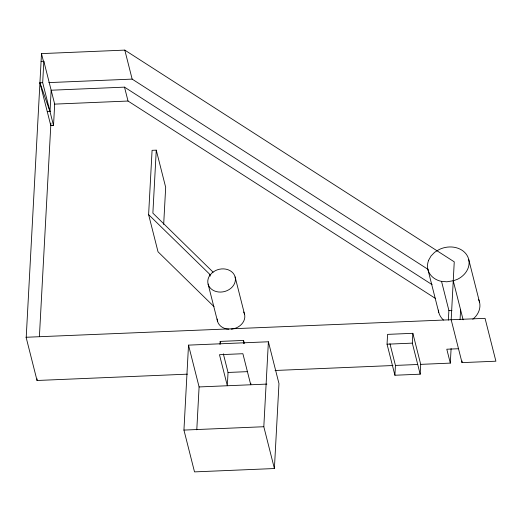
<?xml version="1.0" encoding="UTF-8"?>
<svg xmlns="http://www.w3.org/2000/svg" width="522" height="522" viewBox="0 0 522 522"><rect width="100%" height="100%" fill="white"/><g stroke="black" fill="none" stroke-linecap="round" stroke-linejoin="round"><path stroke-width="0.78" d="M26.198 337.649L41.499 53.675M50.778 125.528L53.525 125.502L42.687 82.672L43.835 61.283L41.081 61.4M42.687 82.672L39.933 82.783L47.261 111.63L50.008 111.604L51.163 90.221L124.51 87.141L432.099 284.653M187.405 374.163L37.036 380.486L37.121 378.861M39.398 336.638L50.908 123.107M43.835 61.283L54.679 104.119L53.525 125.502L50.758 125.45L47.261 111.63M214.007 306.649L158.022 251.793L148.613 214.627L152.078 150.323L156.267 150.147L165.676 187.313L163.673 224.46M156.267 150.147L152.874 213.139L213.093 272.145M183.94 430.082L188.52 345.127L268.393 341.773L278.97 383.579L274.396 468.534L194.517 471.888L183.94 430.082L263.812 426.728L274.396 468.534M196.787 429.821L199.097 386.939L188.52 345.127M220.023 344.54L220.186 341.408L243.598 340.429L244.387 343.535M223.331 353.831L228.042 372.46L227.331 385.751L219.475 354.706L242.887 353.72L250.743 384.766L250.828 383.2M243.435 343.554L243.598 340.429M263.812 426.728L268.393 341.773M387.05 344.2L387.578 334.374L412.85 333.317L420.706 364.363L420.177 374.189L394.906 375.246L387.05 344.2L412.321 343.137L420.177 374.189M394.906 375.246L395.435 365.426L389.941 343.691M412.321 343.137L412.85 333.317M448.365 320.13L448.887 310.433L441.521 281.325L446.845 281.802L453.233 280.738L463.118 319.803M420.706 364.363L450.316 363.116L451.099 348.572M460.071 319.568L460.6 309.853M37.036 380.486L26.1 337.264L485.055 318.342L495.9 361.204L462.022 362.627L462.107 361.002M428.595 260.263L431.015 256.008L434.611 252.315L439.152 249.523A21.017 17.219 -14.2 0 1 466.988 255.284A21.017 17.219 -14.2 0 1 457.435 279.309L453.253 280.816M462.022 362.627L451.178 319.771L454.251 261.848L124.81 50.112L41.486 53.609L43.476 61.492M48.82 82.606L132.144 79.109L427.962 269.326M54.679 104.119L128.027 101.04L435.616 298.551M458.505 348.729L446.799 349.218L450.316 363.116M228.042 372.46L247.421 371.644M275.048 370.483L392.994 365.524M395.435 365.426L417.548 364.493M199.097 386.939L266.873 384.088M448.887 310.433L451.935 310.707M148.613 214.627L210.288 274.82M39.933 82.783L50.008 111.604M468.717 259.447L479.555 302.264M427.857 269.306L438.741 312.313M235.102 276.914L244.505 314.081M209.798 274.579L210.19 276.125M208.089 284.04L217.498 321.2M220.186 341.408L220.584 342.961M124.81 50.112L132.144 79.109M124.51 87.141L128.027 101.04M443.472 320.019A21.017 17.219 -14.2 0 1 438.395 310.088M478.55 299.426A21.017 17.219 -14.2 0 1 472.801 319.249M441.54 281.404A21.017 17.219 -14.2 0 1 428.614 260.341M243.663 311.986A13.963 11.438 -14.2 0 1 233.973 328.69M233.262 328.86A13.963 11.438 -14.2 0 1 231.096 329.186M228.936 329.232A13.963 11.438 -14.2 0 1 217.178 318.975M212.271 272.686L209.948 275.179A13.963 11.438 -14.2 0 0 218.581 291.994A13.963 11.438 -14.2 0 0 235.305 277.893A13.963 11.438 -14.2 0 0 215.227 270.729L212.271 272.686"/></g></svg>
